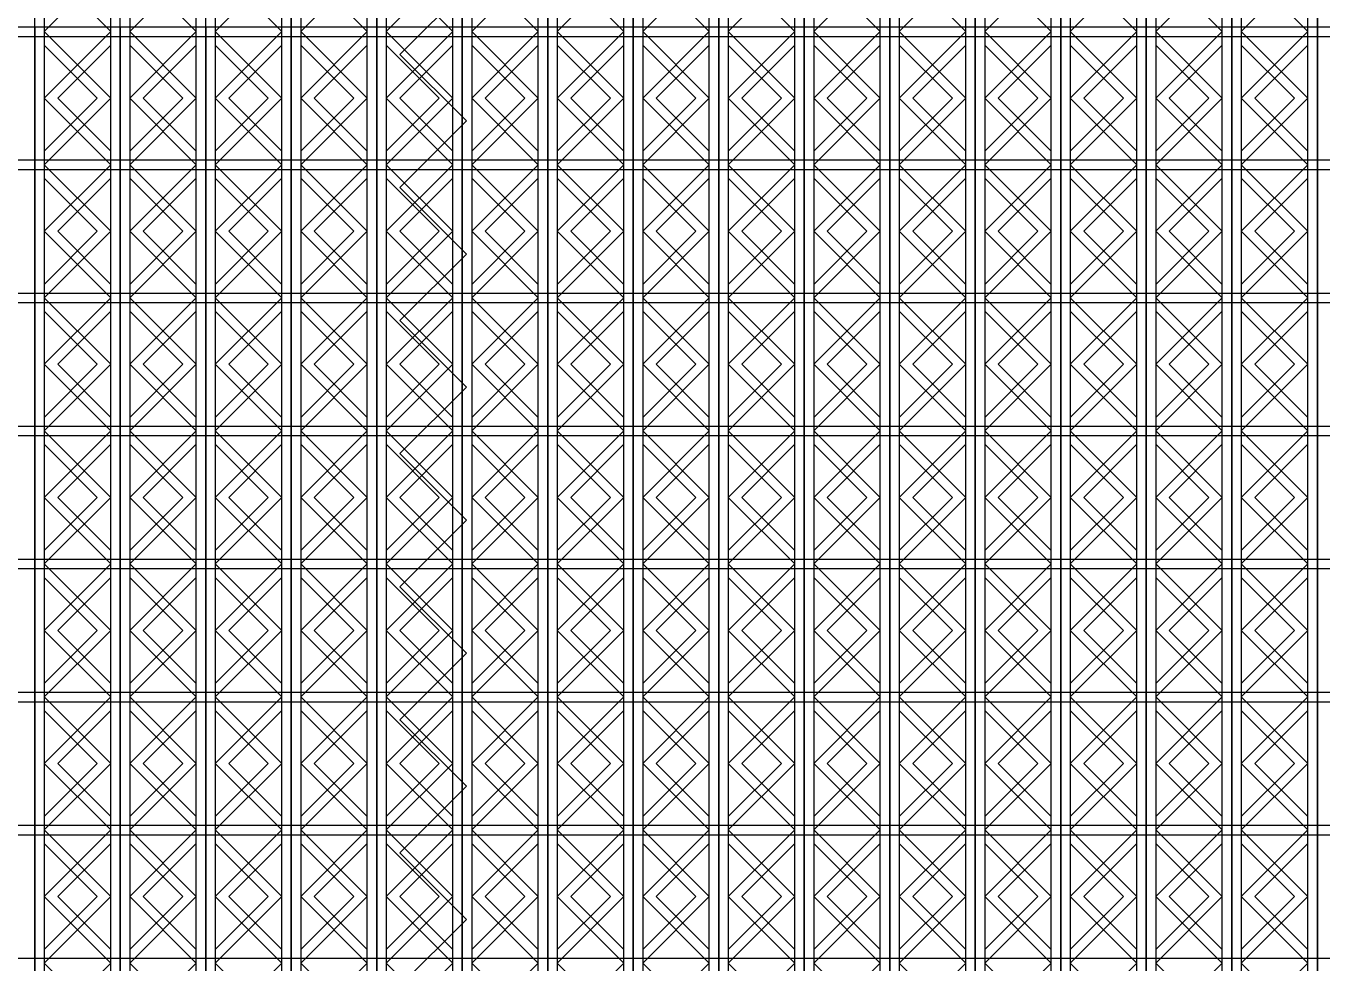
# Model space of a CAD drawing. Header units: millimetres. Extents: x 4404 to 35754, y 4815 to 12820.
# Drawn here: x 4952.4 to 5293.4, y 5681.3 to 5927.9 of the extents above; entities that cross this region are included whole.
import ezdxf

# ---------------------------------------------------------------- set-up
doc = ezdxf.new("R2010")
doc.units = ezdxf.units.MM
doc.layers.add('3d', color=220, linetype='Continuous')

msp = doc.modelspace()

# ---------------------------------------------------------------- linework, layer by layer
at = {"layer": '3d'}
for p, q in [((5019.7, 5322), (5019.7, 6188.03)), ((5022.2, 6188.03), (5022.2, 5322)), ((5022.2, 5322), (5022.2, 6188.03)), ((5024.7, 6188.03), (5024.7, 5322)), ((5042.2, 5322), (5042.2, 6188.03)), ((5044.7, 6188.03), (5044.7, 5322)), ((5044.7, 5322), (5044.7, 6188.03)), ((5047.2, 6188.03), (5047.2, 5322)), ((5064.7, 5322), (5064.7, 6188.03)), ((5067.2, 6188.03), (5067.2, 5322)), ((5067.2, 5322), (5067.2, 6188.03)), ((5069.7, 6188.03), (5069.7, 5322)), ((5087.2, 5322), (5087.2, 6188.03)), ((5089.7, 6188.03), (5089.7, 5322)), ((5089.7, 5322), (5089.7, 6188.03)), ((5092.2, 6188.03), (5092.2, 5322)), ((5109.7, 5322), (5109.7, 6188.03)), ((5112.2, 6188.03), (5112.2, 5322)), ((5112.2, 5322), (5112.2, 6188.03)), ((5114.7, 6188.03), (5114.7, 5322)), ((5132.2, 5322), (5132.2, 6188.03)), ((5134.7, 6188.03), (5134.7, 5322)), ((5134.7, 5322), (5134.7, 6188.03)), ((5137.2, 6188.03), (5137.2, 5322)), ((5154.7, 5322), (5154.7, 6188.03)), ((5157.2, 6188.03), (5157.2, 5322)), ((5157.2, 5322), (5157.2, 6188.03)), ((5159.7, 6188.03), (5159.7, 5322)), ((5177.2, 5322), (5177.2, 6188.03)), ((5179.7, 6188.03), (5179.7, 5322)), ((5179.7, 5322), (5179.7, 6188.03)), ((5182.2, 6188.03), (5182.2, 5322)), ((5199.7, 5322), (5199.7, 6188.03)), ((5202.2, 6188.03), (5202.2, 5322)), ((5202.2, 5322), (5202.2, 6188.03)), ((5204.7, 6188.03), (5204.7, 5322)), ((5222.2, 5322), (5222.2, 6188.03)), ((5224.7, 6188.03), (5224.7, 5322)), ((5224.7, 5322), (5224.7, 6188.03)), ((5227.2, 6188.03), (5227.2, 5322)), ((5244.7, 5322), (5244.7, 6188.03)), ((5247.2, 6188.03), (5247.2, 5322)), ((5247.2, 5322), (5247.2, 6188.03)), ((5249.7, 6188.03), (5249.7, 5322)), ((5267.2, 5322), (5267.2, 6188.03)), ((5269.7, 6188.03), (5269.7, 5322)), ((5269.7, 5322), (5269.7, 6188.03)), ((5272.2, 6188.03), (5272.2, 5322)), ((5289.7, 5322), (5289.7, 6188.03)), ((5292.2, 6188.03), (5292.2, 5322)), ((5292.2, 5322), (5292.2, 6188.03)), ((4999.7, 5353.44), (4999.7, 6156.59)), ((5002.2, 6153.85), (5002.2, 5348.85)), ((4997.2, 5357.77), (4997.2, 6152.26)), ((4979.7, 6118.85), (4979.7, 5388.08)), ((4977.2, 5392.41), (4977.2, 6117.61)), ((4974.7, 5396.74), (4974.7, 6113.28)), ((4957.2, 6083.85), (4957.2, 5427.05)), ((4954.7, 5431.38), (4954.7, 6078.64)), ((4866.05, 5925.1), (5669.65, 5925.1)), ((4867.49, 5927.6), (5668.21, 5927.6)), ((4954.7, 5927.6), (4954.7, 5431.38)), ((4954.7, 5431.38), (4954.7, 5927.6)), ((4977.2, 5927.6), (4977.2, 5392.41)), ((4977.2, 5392.41), (4977.2, 5927.6)), ((4999.7, 5927.6), (4999.7, 5353.44)), ((4999.7, 5353.44), (4999.7, 5927.6)), ((4847.28, 5892.6), (5688.42, 5892.6)), ((4845.84, 5890.1), (5689.86, 5890.1)), ((4827.08, 5857.6), (5708.62, 5857.6)), ((4825.63, 5855.1), (5710.07, 5855.1)), ((4806.87, 5822.6), (5728.83, 5822.6)), ((4805.43, 5820.1), (5730.27, 5820.1)), ((4785.22, 5785.1), (5750.48, 5785.1)), ((4786.66, 5787.6), (5749.04, 5787.6)), ((4769.24, 5752.6), (5766.45, 5752.6)), ((4769.24, 5752.6), (5766.45, 5752.6)), ((4770.69, 5750.1), (5765.01, 5750.1)), ((4789.45, 5717.6), (5746.25, 5717.6)), ((4789.45, 5717.6), (5746.25, 5717.6)), ((4790.9, 5715.1), (5744.8, 5715.1)), ((4809.66, 5682.6), (5726.04, 5682.6)), ((4809.66, 5682.6), (5726.04, 5682.6))]:
    msp.add_line(p, q, dxfattribs=at)
for points in [[(4957.2, 5943.85), (4974.7, 5926.35), (4957.2, 5908.85), (4974.7, 5891.35), (4957.2, 5873.85), (4974.7, 5856.35), (4957.2, 5838.85), (4974.7, 5821.35), (4957.2, 5803.85), (4974.7, 5786.35), (4957.2, 5768.85), (4974.7, 5751.35), (4957.2, 5733.85), (4974.7, 5716.35), (4957.2, 5698.85), (4974.7, 5681.35), (4957.2, 5663.85)], [(4974.7, 5943.85), (4957.2, 5926.35), (4974.7, 5908.85), (4957.2, 5891.35), (4974.7, 5873.85), (4957.2, 5856.35), (4974.7, 5838.85), (4957.2, 5821.35), (4974.7, 5803.85), (4957.2, 5786.35), (4974.7, 5768.85), (4957.2, 5751.35), (4974.7, 5733.85), (4957.2, 5716.35), (4974.7, 5698.85), (4957.2, 5681.35), (4974.7, 5663.85)], [(4979.7, 5943.85), (4997.2, 5926.35), (4979.7, 5908.85), (4997.2, 5891.35), (4979.7, 5873.85), (4997.2, 5856.35), (4979.7, 5838.85), (4997.2, 5821.35), (4979.7, 5803.85), (4997.2, 5786.35), (4979.7, 5768.85), (4997.2, 5751.35), (4979.7, 5733.85), (4997.2, 5716.35), (4979.7, 5698.85), (4997.2, 5681.35), (4979.7, 5663.85)], [(4997.2, 5943.85), (4979.7, 5926.35), (4997.2, 5908.85), (4979.7, 5891.35), (4997.2, 5873.85), (4979.7, 5856.35), (4997.2, 5838.85), (4979.7, 5821.35), (4997.2, 5803.85), (4979.7, 5786.35), (4997.2, 5768.85), (4979.7, 5751.35), (4997.2, 5733.85), (4979.7, 5716.35), (4997.2, 5698.85), (4979.7, 5681.35), (4997.2, 5663.85)], [(5002.2, 5943.85), (5019.7, 5926.35), (5002.2, 5908.85), (5019.7, 5891.35), (5002.2, 5873.85), (5019.7, 5856.35), (5002.2, 5838.85), (5019.7, 5821.35), (5002.2, 5803.85), (5019.7, 5786.35), (5002.2, 5768.85), (5019.7, 5751.35), (5002.2, 5733.85), (5019.7, 5716.35), (5002.2, 5698.85), (5019.7, 5681.35), (5002.2, 5663.85)], [(5019.7, 5943.85), (5002.2, 5926.35), (5019.7, 5908.85), (5002.2, 5891.35), (5019.7, 5873.85), (5002.2, 5856.35), (5019.7, 5838.85), (5002.2, 5821.35), (5019.7, 5803.85), (5002.2, 5786.35), (5019.7, 5768.85), (5002.2, 5751.35), (5019.7, 5733.85), (5002.2, 5716.35), (5019.7, 5698.85), (5002.2, 5681.35), (5019.7, 5663.85)], [(5024.7, 5943.85), (5042.2, 5926.35), (5024.7, 5908.85), (5042.2, 5891.35), (5024.7, 5873.85), (5042.2, 5856.35), (5024.7, 5838.85), (5042.2, 5821.35), (5024.7, 5803.85), (5042.2, 5786.35), (5024.7, 5768.85), (5042.2, 5751.35), (5024.7, 5733.85), (5042.2, 5716.35), (5024.7, 5698.85), (5042.2, 5681.35), (5024.7, 5663.85)], [(5042.2, 5943.85), (5024.7, 5926.35), (5042.2, 5908.85), (5024.7, 5891.35), (5042.2, 5873.85), (5024.7, 5856.35), (5042.2, 5838.85), (5024.7, 5821.35), (5042.2, 5803.85), (5024.7, 5786.35), (5042.2, 5768.85), (5024.7, 5751.35), (5042.2, 5733.85), (5024.7, 5716.35), (5042.2, 5698.85), (5024.7, 5681.35), (5042.2, 5663.85)], [(5047.2, 5943.85), (5064.7, 5926.35), (5047.2, 5908.85), (5064.7, 5891.35), (5047.2, 5873.85), (5064.7, 5856.35), (5047.2, 5838.85), (5064.7, 5821.35), (5047.2, 5803.85), (5064.7, 5786.35), (5047.2, 5768.85), (5064.7, 5751.35), (5047.2, 5733.85), (5064.7, 5716.35), (5047.2, 5698.85), (5064.7, 5681.35), (5047.2, 5663.85)], [(5064.7, 5943.85), (5047.2, 5926.35), (5064.7, 5908.85), (5047.2, 5891.35), (5064.7, 5873.85), (5047.2, 5856.35), (5064.7, 5838.85), (5047.2, 5821.35), (5064.7, 5803.85), (5047.2, 5786.35), (5064.7, 5768.85), (5047.2, 5751.35), (5064.7, 5733.85), (5047.2, 5716.35), (5064.7, 5698.85), (5047.2, 5681.35), (5064.7, 5663.85)], [(5069.7, 5943.85), (5087.2, 5926.35), (5069.7, 5908.85), (5087.2, 5891.35), (5069.7, 5873.85), (5087.2, 5856.35), (5069.7, 5838.85), (5087.2, 5821.35), (5069.7, 5803.85), (5087.2, 5786.35), (5069.7, 5768.85), (5087.2, 5751.35), (5069.7, 5733.85), (5087.2, 5716.35), (5069.7, 5698.85), (5087.2, 5681.35), (5069.7, 5663.85)], [(5087.2, 5943.85), (5069.7, 5926.35), (5087.2, 5908.85), (5069.7, 5891.35), (5087.2, 5873.85), (5069.7, 5856.35), (5087.2, 5838.85), (5069.7, 5821.35), (5087.2, 5803.85), (5069.7, 5786.35), (5087.2, 5768.85), (5069.7, 5751.35), (5087.2, 5733.85), (5069.7, 5716.35), (5087.2, 5698.85), (5069.7, 5681.35), (5087.2, 5663.85)], [(5092.2, 5943.85), (5109.7, 5926.35), (5092.2, 5908.85), (5109.7, 5891.35), (5092.2, 5873.85), (5109.7, 5856.35), (5092.2, 5838.85), (5109.7, 5821.35), (5092.2, 5803.85), (5109.7, 5786.35), (5092.2, 5768.85), (5109.7, 5751.35), (5092.2, 5733.85), (5109.7, 5716.35), (5092.2, 5698.85), (5109.7, 5681.35), (5092.2, 5663.85)], [(5109.7, 5943.85), (5092.2, 5926.35), (5109.7, 5908.85), (5092.2, 5891.35), (5109.7, 5873.85), (5092.2, 5856.35), (5109.7, 5838.85), (5092.2, 5821.35), (5109.7, 5803.85), (5092.2, 5786.35), (5109.7, 5768.85), (5092.2, 5751.35), (5109.7, 5733.85), (5092.2, 5716.35), (5109.7, 5698.85), (5092.2, 5681.35), (5109.7, 5663.85)], [(5114.7, 5943.85), (5132.2, 5926.35), (5114.7, 5908.85), (5132.2, 5891.35), (5114.7, 5873.85), (5132.2, 5856.35), (5114.7, 5838.85), (5132.2, 5821.35), (5114.7, 5803.85), (5132.2, 5786.35), (5114.7, 5768.85), (5132.2, 5751.35), (5114.7, 5733.85), (5132.2, 5716.35), (5114.7, 5698.85), (5132.2, 5681.35), (5114.7, 5663.85)], [(5132.2, 5943.85), (5114.7, 5926.35), (5132.2, 5908.85), (5114.7, 5891.35), (5132.2, 5873.85), (5114.7, 5856.35), (5132.2, 5838.85), (5114.7, 5821.35), (5132.2, 5803.85), (5114.7, 5786.35), (5132.2, 5768.85), (5114.7, 5751.35), (5132.2, 5733.85), (5114.7, 5716.35), (5132.2, 5698.85), (5114.7, 5681.35), (5132.2, 5663.85)], [(5137.2, 5943.85), (5154.7, 5926.35), (5137.2, 5908.85), (5154.7, 5891.35), (5137.2, 5873.85), (5154.7, 5856.35), (5137.2, 5838.85), (5154.7, 5821.35), (5137.2, 5803.85), (5154.7, 5786.35), (5137.2, 5768.85), (5154.7, 5751.35), (5137.2, 5733.85), (5154.7, 5716.35), (5137.2, 5698.85), (5154.7, 5681.35), (5137.2, 5663.85)], [(5154.7, 5943.85), (5137.2, 5926.35), (5154.7, 5908.85), (5137.2, 5891.35), (5154.7, 5873.85), (5137.2, 5856.35), (5154.7, 5838.85), (5137.2, 5821.35), (5154.7, 5803.85), (5137.2, 5786.35), (5154.7, 5768.85), (5137.2, 5751.35), (5154.7, 5733.85), (5137.2, 5716.35), (5154.7, 5698.85), (5137.2, 5681.35), (5154.7, 5663.85)], [(5159.7, 5943.85), (5177.2, 5926.35), (5159.7, 5908.85), (5177.2, 5891.35), (5159.7, 5873.85), (5177.2, 5856.35), (5159.7, 5838.85), (5177.2, 5821.35), (5159.7, 5803.85), (5177.2, 5786.35), (5159.7, 5768.85), (5177.2, 5751.35), (5159.7, 5733.85), (5177.2, 5716.35), (5159.7, 5698.85), (5177.2, 5681.35), (5159.7, 5663.85)], [(5177.2, 5943.85), (5159.7, 5926.35), (5177.2, 5908.85), (5159.7, 5891.35), (5177.2, 5873.85), (5159.7, 5856.35), (5177.2, 5838.85), (5159.7, 5821.35), (5177.2, 5803.85), (5159.7, 5786.35), (5177.2, 5768.85), (5159.7, 5751.35), (5177.2, 5733.85), (5159.7, 5716.35), (5177.2, 5698.85), (5159.7, 5681.35), (5177.2, 5663.85)], [(5182.2, 5943.85), (5199.7, 5926.35), (5182.2, 5908.85), (5199.7, 5891.35), (5182.2, 5873.85), (5199.7, 5856.35), (5182.2, 5838.85), (5199.7, 5821.35), (5182.2, 5803.85), (5199.7, 5786.35), (5182.2, 5768.85), (5199.7, 5751.35), (5182.2, 5733.85), (5199.7, 5716.35), (5182.2, 5698.85), (5199.7, 5681.35), (5182.2, 5663.85)], [(5199.7, 5943.85), (5182.2, 5926.35), (5199.7, 5908.85), (5182.2, 5891.35), (5199.7, 5873.85), (5182.2, 5856.35), (5199.7, 5838.85), (5182.2, 5821.35), (5199.7, 5803.85), (5182.2, 5786.35), (5199.7, 5768.85), (5182.2, 5751.35), (5199.7, 5733.85), (5182.2, 5716.35), (5199.7, 5698.85), (5182.2, 5681.35), (5199.7, 5663.85)], [(5204.7, 5943.85), (5222.2, 5926.35), (5204.7, 5908.85), (5222.2, 5891.35), (5204.7, 5873.85), (5222.2, 5856.35), (5204.7, 5838.85), (5222.2, 5821.35), (5204.7, 5803.85), (5222.2, 5786.35), (5204.7, 5768.85), (5222.2, 5751.35), (5204.7, 5733.85), (5222.2, 5716.35), (5204.7, 5698.85), (5222.2, 5681.35), (5204.7, 5663.85)], [(5222.2, 5943.85), (5204.7, 5926.35), (5222.2, 5908.85), (5204.7, 5891.35), (5222.2, 5873.85), (5204.7, 5856.35), (5222.2, 5838.85), (5204.7, 5821.35), (5222.2, 5803.85), (5204.7, 5786.35), (5222.2, 5768.85), (5204.7, 5751.35), (5222.2, 5733.85), (5204.7, 5716.35), (5222.2, 5698.85), (5204.7, 5681.35), (5222.2, 5663.85)], [(5227.2, 5943.85), (5244.7, 5926.35), (5227.2, 5908.85), (5244.7, 5891.35), (5227.2, 5873.85), (5244.7, 5856.35), (5227.2, 5838.85), (5244.7, 5821.35), (5227.2, 5803.85), (5244.7, 5786.35), (5227.2, 5768.85), (5244.7, 5751.35), (5227.2, 5733.85), (5244.7, 5716.35), (5227.2, 5698.85), (5244.7, 5681.35), (5227.2, 5663.85)], [(5244.7, 5943.85), (5227.2, 5926.35), (5244.7, 5908.85), (5227.2, 5891.35), (5244.7, 5873.85), (5227.2, 5856.35), (5244.7, 5838.85), (5227.2, 5821.35), (5244.7, 5803.85), (5227.2, 5786.35), (5244.7, 5768.85), (5227.2, 5751.35), (5244.7, 5733.85), (5227.2, 5716.35), (5244.7, 5698.85), (5227.2, 5681.35), (5244.7, 5663.85)], [(5249.7, 5943.85), (5267.2, 5926.35), (5249.7, 5908.85), (5267.2, 5891.35), (5249.7, 5873.85), (5267.2, 5856.35), (5249.7, 5838.85), (5267.2, 5821.35), (5249.7, 5803.85), (5267.2, 5786.35), (5249.7, 5768.85), (5267.2, 5751.35), (5249.7, 5733.85), (5267.2, 5716.35), (5249.7, 5698.85), (5267.2, 5681.35), (5249.7, 5663.85)], [(5267.2, 5943.85), (5249.7, 5926.35), (5267.2, 5908.85), (5249.7, 5891.35), (5267.2, 5873.85), (5249.7, 5856.35), (5267.2, 5838.85), (5249.7, 5821.35), (5267.2, 5803.85), (5249.7, 5786.35), (5267.2, 5768.85), (5249.7, 5751.35), (5267.2, 5733.85), (5249.7, 5716.35), (5267.2, 5698.85), (5249.7, 5681.35), (5267.2, 5663.85)], [(5272.2, 5943.85), (5289.7, 5926.35), (5272.2, 5908.85), (5289.7, 5891.35), (5272.2, 5873.85), (5289.7, 5856.35), (5272.2, 5838.85), (5289.7, 5821.35), (5272.2, 5803.85), (5289.7, 5786.35), (5272.2, 5768.85), (5289.7, 5751.35), (5272.2, 5733.85), (5289.7, 5716.35), (5272.2, 5698.85), (5289.7, 5681.35), (5272.2, 5663.85)], [(5289.7, 5943.85), (5272.2, 5926.35), (5289.7, 5908.85), (5272.2, 5891.35), (5289.7, 5873.85), (5272.2, 5856.35), (5289.7, 5838.85), (5272.2, 5821.35), (5289.7, 5803.85), (5272.2, 5786.35), (5289.7, 5768.85), (5272.2, 5751.35), (5289.7, 5733.85), (5272.2, 5716.35), (5289.7, 5698.85), (5272.2, 5681.35), (5289.7, 5663.85)], [(5068.29, 5937.85), (5050.79, 5920.35), (5068.29, 5902.85), (5050.79, 5885.35), (5068.29, 5867.85), (5050.79, 5850.35), (5068.29, 5832.85), (5050.79, 5815.35), (5068.29, 5797.85), (5050.79, 5780.35), (5068.29, 5762.85), (5050.79, 5745.35), (5068.29, 5727.85), (5050.79, 5710.35), (5068.29, 5692.85), (5050.79, 5675.35), (5068.29, 5657.85), (5050.79, 5640.35), (5068.29, 5622.85), (5050.79, 5605.35), (5068.29, 5587.85), (5063.11, 5582.67)], [(4957.2, 5922.81), (4971.16, 5908.85), (4957.2, 5894.88)], [(4974.7, 5922.81), (4960.73, 5908.85), (4974.7, 5894.88)], [(4979.7, 5922.81), (4993.66, 5908.85), (4979.7, 5894.88)], [(4997.2, 5922.81), (4983.23, 5908.85), (4997.2, 5894.88)], [(5002.2, 5922.81), (5016.16, 5908.85), (5002.2, 5894.88)], [(5019.7, 5922.81), (5005.73, 5908.85), (5019.7, 5894.88)], [(5024.7, 5922.81), (5038.66, 5908.85), (5024.7, 5894.88)], [(5042.2, 5922.81), (5028.23, 5908.85), (5042.2, 5894.88)], [(5047.2, 5922.81), (5061.16, 5908.85), (5047.2, 5894.88)], [(5064.7, 5922.81), (5050.73, 5908.85), (5064.7, 5894.88)], [(5069.7, 5922.81), (5083.66, 5908.85), (5069.7, 5894.88)], [(5087.2, 5922.81), (5073.23, 5908.85), (5087.2, 5894.88)], [(5092.2, 5922.81), (5106.16, 5908.85), (5092.2, 5894.88)], [(5109.7, 5922.81), (5095.73, 5908.85), (5109.7, 5894.88)], [(5114.7, 5922.81), (5128.66, 5908.85), (5114.7, 5894.88)], [(5132.2, 5922.81), (5118.23, 5908.85), (5132.2, 5894.88)], [(5137.2, 5922.81), (5151.16, 5908.85), (5137.2, 5894.88)], [(5154.7, 5922.81), (5140.73, 5908.85), (5154.7, 5894.88)], [(5159.7, 5922.81), (5173.66, 5908.85), (5159.7, 5894.88)], [(5177.2, 5922.81), (5163.23, 5908.85), (5177.2, 5894.88)], [(5182.2, 5922.81), (5196.16, 5908.85), (5182.2, 5894.88)], [(5199.7, 5922.81), (5185.73, 5908.85), (5199.7, 5894.88)], [(5204.7, 5922.81), (5218.66, 5908.85), (5204.7, 5894.88)], [(5222.2, 5922.81), (5208.23, 5908.85), (5222.2, 5894.88)], [(5227.2, 5922.81), (5241.16, 5908.85), (5227.2, 5894.88)], [(5244.7, 5922.81), (5230.73, 5908.85), (5244.7, 5894.88)], [(5249.7, 5922.81), (5263.66, 5908.85), (5249.7, 5894.88)], [(5267.2, 5922.81), (5253.23, 5908.85), (5267.2, 5894.88)], [(5272.2, 5922.81), (5286.16, 5908.85), (5272.2, 5894.88)], [(5289.7, 5922.81), (5275.73, 5908.85), (5289.7, 5894.88)], [(4957.2, 5887.81), (4971.16, 5873.85), (4957.2, 5859.88)], [(4974.7, 5887.81), (4960.73, 5873.85), (4974.7, 5859.88)], [(4979.7, 5887.81), (4993.66, 5873.85), (4979.7, 5859.88)], [(4997.2, 5887.81), (4983.23, 5873.85), (4997.2, 5859.88)], [(5002.2, 5887.81), (5016.16, 5873.85), (5002.2, 5859.88)], [(5019.7, 5887.81), (5005.73, 5873.85), (5019.7, 5859.88)], [(5024.7, 5887.81), (5038.66, 5873.85), (5024.7, 5859.88)], [(5042.2, 5887.81), (5028.23, 5873.85), (5042.2, 5859.88)], [(5047.2, 5887.81), (5061.16, 5873.85), (5047.2, 5859.88)], [(5064.7, 5887.81), (5050.73, 5873.85), (5064.7, 5859.88)], [(5069.7, 5887.81), (5083.66, 5873.85), (5069.7, 5859.88)], [(5087.2, 5887.81), (5073.23, 5873.85), (5087.2, 5859.88)], [(5092.2, 5887.81), (5106.16, 5873.85), (5092.2, 5859.88)], [(5109.7, 5887.81), (5095.73, 5873.85), (5109.7, 5859.88)], [(5114.7, 5887.81), (5128.66, 5873.85), (5114.7, 5859.88)], [(5132.2, 5887.81), (5118.23, 5873.85), (5132.2, 5859.88)], [(5137.2, 5887.81), (5151.16, 5873.85), (5137.2, 5859.88)], [(5154.7, 5887.81), (5140.73, 5873.85), (5154.7, 5859.88)], [(5159.7, 5887.81), (5173.66, 5873.85), (5159.7, 5859.88)], [(5177.2, 5887.81), (5163.23, 5873.85), (5177.2, 5859.88)], [(5182.2, 5887.81), (5196.16, 5873.85), (5182.2, 5859.88)], [(5199.7, 5887.81), (5185.73, 5873.85), (5199.7, 5859.88)], [(5204.7, 5887.81), (5218.66, 5873.85), (5204.7, 5859.88)], [(5222.2, 5887.81), (5208.23, 5873.85), (5222.2, 5859.88)], [(5227.2, 5887.81), (5241.16, 5873.85), (5227.2, 5859.88)], [(5244.7, 5887.81), (5230.73, 5873.85), (5244.7, 5859.88)], [(5249.7, 5887.81), (5263.66, 5873.85), (5249.7, 5859.88)], [(5267.2, 5887.81), (5253.23, 5873.85), (5267.2, 5859.88)], [(5272.2, 5887.81), (5286.16, 5873.85), (5272.2, 5859.88)], [(5289.7, 5887.81), (5275.73, 5873.85), (5289.7, 5859.88)], [(4957.2, 5852.81), (4971.16, 5838.85), (4957.2, 5824.88)], [(4974.7, 5852.81), (4960.73, 5838.85), (4974.7, 5824.88)], [(4979.7, 5852.81), (4993.66, 5838.85), (4979.7, 5824.88)], [(4997.2, 5852.81), (4983.23, 5838.85), (4997.2, 5824.88)], [(5002.2, 5852.81), (5016.16, 5838.85), (5002.2, 5824.88)], [(5019.7, 5852.81), (5005.73, 5838.85), (5019.7, 5824.88)], [(5024.7, 5852.81), (5038.66, 5838.85), (5024.7, 5824.88)], [(5042.2, 5852.81), (5028.23, 5838.85), (5042.2, 5824.88)], [(5047.2, 5852.81), (5061.16, 5838.85), (5047.2, 5824.88)], [(5064.7, 5852.81), (5050.73, 5838.85), (5064.7, 5824.88)], [(5069.7, 5852.81), (5083.66, 5838.85), (5069.7, 5824.88)], [(5087.2, 5852.81), (5073.23, 5838.85), (5087.2, 5824.88)], [(5092.2, 5852.81), (5106.16, 5838.85), (5092.2, 5824.88)], [(5109.7, 5852.81), (5095.73, 5838.85), (5109.7, 5824.88)], [(5114.7, 5852.81), (5128.66, 5838.85), (5114.7, 5824.88)], [(5132.2, 5852.81), (5118.23, 5838.85), (5132.2, 5824.88)], [(5137.2, 5852.81), (5151.16, 5838.85), (5137.2, 5824.88)], [(5154.7, 5852.81), (5140.73, 5838.85), (5154.7, 5824.88)], [(5159.7, 5852.81), (5173.66, 5838.85), (5159.7, 5824.88)], [(5177.2, 5852.81), (5163.23, 5838.85), (5177.2, 5824.88)], [(5182.2, 5852.81), (5196.16, 5838.85), (5182.2, 5824.88)], [(5199.7, 5852.81), (5185.73, 5838.85), (5199.7, 5824.88)], [(5204.7, 5852.81), (5218.66, 5838.85), (5204.7, 5824.88)], [(5222.2, 5852.81), (5208.23, 5838.85), (5222.2, 5824.88)], [(5227.2, 5852.81), (5241.16, 5838.85), (5227.2, 5824.88)], [(5244.7, 5852.81), (5230.73, 5838.85), (5244.7, 5824.88)], [(5249.7, 5852.81), (5263.66, 5838.85), (5249.7, 5824.88)], [(5267.2, 5852.81), (5253.23, 5838.85), (5267.2, 5824.88)], [(5272.2, 5852.81), (5286.16, 5838.85), (5272.2, 5824.88)], [(5289.7, 5852.81), (5275.73, 5838.85), (5289.7, 5824.88)], [(4957.2, 5817.81), (4971.16, 5803.85), (4957.2, 5789.88)], [(4974.7, 5817.81), (4960.73, 5803.85), (4974.7, 5789.88)], [(4979.7, 5817.81), (4993.66, 5803.85), (4979.7, 5789.88)], [(4997.2, 5817.81), (4983.23, 5803.85), (4997.2, 5789.88)], [(5002.2, 5817.81), (5016.16, 5803.85), (5002.2, 5789.88)], [(5019.7, 5817.81), (5005.73, 5803.85), (5019.7, 5789.88)], [(5024.7, 5817.81), (5038.66, 5803.85), (5024.7, 5789.88)], [(5042.2, 5817.81), (5028.23, 5803.85), (5042.2, 5789.88)], [(5047.2, 5817.81), (5061.16, 5803.85), (5047.2, 5789.88)], [(5064.7, 5817.81), (5050.73, 5803.85), (5064.7, 5789.88)], [(5069.7, 5817.81), (5083.66, 5803.85), (5069.7, 5789.88)], [(5087.2, 5817.81), (5073.23, 5803.85), (5087.2, 5789.88)], [(5092.2, 5817.81), (5106.16, 5803.85), (5092.2, 5789.88)], [(5109.7, 5817.81), (5095.73, 5803.85), (5109.7, 5789.88)], [(5114.7, 5817.81), (5128.66, 5803.85), (5114.7, 5789.88)], [(5132.2, 5817.81), (5118.23, 5803.85), (5132.2, 5789.88)], [(5137.2, 5817.81), (5151.16, 5803.85), (5137.2, 5789.88)], [(5154.7, 5817.81), (5140.73, 5803.85), (5154.7, 5789.88)], [(5159.7, 5817.81), (5173.66, 5803.85), (5159.7, 5789.88)], [(5177.2, 5817.81), (5163.23, 5803.85), (5177.2, 5789.88)], [(5182.2, 5817.81), (5196.16, 5803.85), (5182.2, 5789.88)], [(5199.7, 5817.81), (5185.73, 5803.85), (5199.7, 5789.88)], [(5204.7, 5817.81), (5218.66, 5803.85), (5204.7, 5789.88)], [(5222.2, 5817.81), (5208.23, 5803.85), (5222.2, 5789.88)], [(5227.2, 5817.81), (5241.16, 5803.85), (5227.2, 5789.88)], [(5244.7, 5817.81), (5230.73, 5803.85), (5244.7, 5789.88)], [(5249.7, 5817.81), (5263.66, 5803.85), (5249.7, 5789.88)], [(5267.2, 5817.81), (5253.23, 5803.85), (5267.2, 5789.88)], [(5272.2, 5817.81), (5286.16, 5803.85), (5272.2, 5789.88)], [(5289.7, 5817.81), (5275.73, 5803.85), (5289.7, 5789.88)], [(4957.2, 5782.81), (4971.16, 5768.85), (4957.2, 5754.88)], [(4974.7, 5782.81), (4960.73, 5768.85), (4974.7, 5754.88)], [(4979.7, 5782.81), (4993.66, 5768.85), (4979.7, 5754.88)], [(4997.2, 5782.81), (4983.23, 5768.85), (4997.2, 5754.88)], [(5002.2, 5782.81), (5016.16, 5768.85), (5002.2, 5754.88)], [(5019.7, 5782.81), (5005.73, 5768.85), (5019.7, 5754.88)], [(5024.7, 5782.81), (5038.66, 5768.85), (5024.7, 5754.88)], [(5042.2, 5782.81), (5028.23, 5768.85), (5042.2, 5754.88)], [(5047.2, 5782.81), (5061.16, 5768.85), (5047.2, 5754.88)], [(5064.7, 5782.81), (5050.73, 5768.85), (5064.7, 5754.88)], [(5069.7, 5782.81), (5083.66, 5768.85), (5069.7, 5754.88)], [(5087.2, 5782.81), (5073.23, 5768.85), (5087.2, 5754.88)], [(5092.2, 5782.81), (5106.16, 5768.85), (5092.2, 5754.88)], [(5109.7, 5782.81), (5095.73, 5768.85), (5109.7, 5754.88)], [(5114.7, 5782.81), (5128.66, 5768.85), (5114.7, 5754.88)], [(5132.2, 5782.81), (5118.23, 5768.85), (5132.2, 5754.88)], [(5137.2, 5782.81), (5151.16, 5768.85), (5137.2, 5754.88)], [(5154.7, 5782.81), (5140.73, 5768.85), (5154.7, 5754.88)], [(5159.7, 5782.81), (5173.66, 5768.85), (5159.7, 5754.88)], [(5177.2, 5782.81), (5163.23, 5768.85), (5177.2, 5754.88)], [(5182.2, 5782.81), (5196.16, 5768.85), (5182.2, 5754.88)], [(5199.7, 5782.81), (5185.73, 5768.85), (5199.7, 5754.88)], [(5204.7, 5782.81), (5218.66, 5768.85), (5204.7, 5754.88)], [(5222.2, 5782.81), (5208.23, 5768.85), (5222.2, 5754.88)], [(5227.2, 5782.81), (5241.16, 5768.85), (5227.2, 5754.88)], [(5244.7, 5782.81), (5230.73, 5768.85), (5244.7, 5754.88)], [(5249.7, 5782.81), (5263.66, 5768.85), (5249.7, 5754.88)], [(5267.2, 5782.81), (5253.23, 5768.85), (5267.2, 5754.88)], [(5272.2, 5782.81), (5286.16, 5768.85), (5272.2, 5754.88)], [(5289.7, 5782.81), (5275.73, 5768.85), (5289.7, 5754.88)], [(4957.2, 5747.81), (4971.16, 5733.85), (4957.2, 5719.88)], [(4974.7, 5747.81), (4960.73, 5733.85), (4974.7, 5719.88)], [(4979.7, 5747.81), (4993.66, 5733.85), (4979.7, 5719.88)], [(4997.2, 5747.81), (4983.23, 5733.85), (4997.2, 5719.88)], [(5002.2, 5747.81), (5016.16, 5733.85), (5002.2, 5719.88)], [(5019.7, 5747.81), (5005.73, 5733.85), (5019.7, 5719.88)], [(5024.7, 5747.81), (5038.66, 5733.85), (5024.7, 5719.88)], [(5042.2, 5747.81), (5028.23, 5733.85), (5042.2, 5719.88)], [(5047.2, 5747.81), (5061.16, 5733.85), (5047.2, 5719.88)], [(5064.7, 5747.81), (5050.73, 5733.85), (5064.7, 5719.88)], [(5069.7, 5747.81), (5083.66, 5733.85), (5069.7, 5719.88)], [(5087.2, 5747.81), (5073.23, 5733.85), (5087.2, 5719.88)], [(5092.2, 5747.81), (5106.16, 5733.85), (5092.2, 5719.88)], [(5109.7, 5747.81), (5095.73, 5733.85), (5109.7, 5719.88)], [(5114.7, 5747.81), (5128.66, 5733.85), (5114.7, 5719.88)], [(5132.2, 5747.81), (5118.23, 5733.85), (5132.2, 5719.88)], [(5137.2, 5747.81), (5151.16, 5733.85), (5137.2, 5719.88)], [(5154.7, 5747.81), (5140.73, 5733.85), (5154.7, 5719.88)], [(5159.7, 5747.81), (5173.66, 5733.85), (5159.7, 5719.88)], [(5177.2, 5747.81), (5163.23, 5733.85), (5177.2, 5719.88)], [(5182.2, 5747.81), (5196.16, 5733.85), (5182.2, 5719.88)], [(5199.7, 5747.81), (5185.73, 5733.85), (5199.7, 5719.88)], [(5204.7, 5747.81), (5218.66, 5733.85), (5204.7, 5719.88)], [(5222.2, 5747.81), (5208.23, 5733.85), (5222.2, 5719.88)], [(5227.2, 5747.81), (5241.16, 5733.85), (5227.2, 5719.88)], [(5244.7, 5747.81), (5230.73, 5733.85), (5244.7, 5719.88)], [(5249.7, 5747.81), (5263.66, 5733.85), (5249.7, 5719.88)], [(5267.2, 5747.81), (5253.23, 5733.85), (5267.2, 5719.88)], [(5272.2, 5747.81), (5286.16, 5733.85), (5272.2, 5719.88)], [(5289.7, 5747.81), (5275.73, 5733.85), (5289.7, 5719.88)], [(4957.2, 5712.81), (4971.16, 5698.85), (4957.2, 5684.88)], [(4974.7, 5712.81), (4960.73, 5698.85), (4974.7, 5684.88)], [(4979.7, 5712.81), (4993.66, 5698.85), (4979.7, 5684.88)], [(4997.2, 5712.81), (4983.23, 5698.85), (4997.2, 5684.88)], [(5002.2, 5712.81), (5016.16, 5698.85), (5002.2, 5684.88)], [(5019.7, 5712.81), (5005.73, 5698.85), (5019.7, 5684.88)], [(5024.7, 5712.81), (5038.66, 5698.85), (5024.7, 5684.88)], [(5042.2, 5712.81), (5028.23, 5698.85), (5042.2, 5684.88)], [(5047.2, 5712.81), (5061.16, 5698.85), (5047.2, 5684.88)], [(5064.7, 5712.81), (5050.73, 5698.85), (5064.7, 5684.88)], [(5069.7, 5712.81), (5083.66, 5698.85), (5069.7, 5684.88)], [(5087.2, 5712.81), (5073.23, 5698.85), (5087.2, 5684.88)], [(5092.2, 5712.81), (5106.16, 5698.85), (5092.2, 5684.88)], [(5109.7, 5712.81), (5095.73, 5698.85), (5109.7, 5684.88)], [(5114.7, 5712.81), (5128.66, 5698.85), (5114.7, 5684.88)], [(5132.2, 5712.81), (5118.23, 5698.85), (5132.2, 5684.88)], [(5137.2, 5712.81), (5151.16, 5698.85), (5137.2, 5684.88)], [(5154.7, 5712.81), (5140.73, 5698.85), (5154.7, 5684.88)], [(5159.7, 5712.81), (5173.66, 5698.85), (5159.7, 5684.88)], [(5177.2, 5712.81), (5163.23, 5698.85), (5177.2, 5684.88)], [(5182.2, 5712.81), (5196.16, 5698.85), (5182.2, 5684.88)], [(5199.7, 5712.81), (5185.73, 5698.85), (5199.7, 5684.88)], [(5204.7, 5712.81), (5218.66, 5698.85), (5204.7, 5684.88)], [(5222.2, 5712.81), (5208.23, 5698.85), (5222.2, 5684.88)], [(5227.2, 5712.81), (5241.16, 5698.85), (5227.2, 5684.88)], [(5244.7, 5712.81), (5230.73, 5698.85), (5244.7, 5684.88)], [(5249.7, 5712.81), (5263.66, 5698.85), (5249.7, 5684.88)], [(5267.2, 5712.81), (5253.23, 5698.85), (5267.2, 5684.88)], [(5272.2, 5712.81), (5286.16, 5698.85), (5272.2, 5684.88)], [(5289.7, 5712.81), (5275.73, 5698.85), (5289.7, 5684.88)]]:
    msp.add_lwpolyline(points, dxfattribs=at)

doc.saveas('drawing.dxf')
